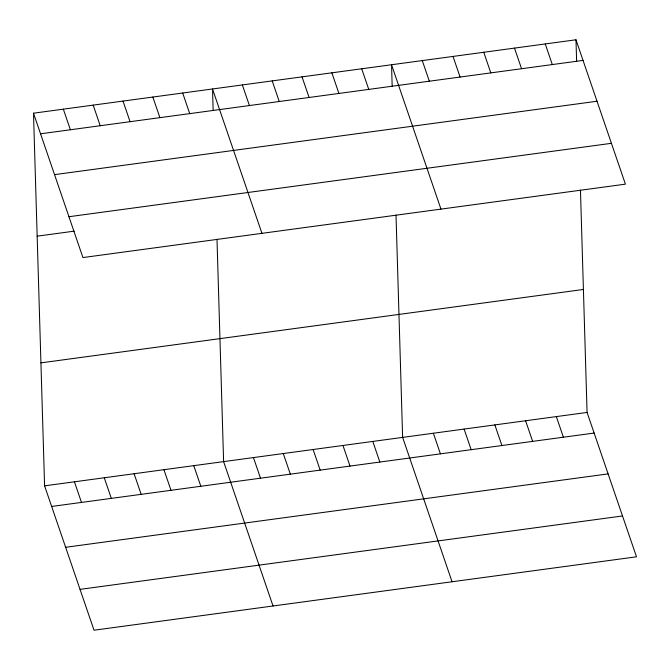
<?xml version="1.0" encoding="UTF-8"?>
<svg xmlns="http://www.w3.org/2000/svg" width="670" height="670" viewBox="0 0 670 670"><rect width="100%" height="100%" fill="white"/><g stroke="black" fill="none" stroke-linecap="round" stroke-linejoin="round"><path stroke-width="1" d="M33.5 113.197L575.982 39.79L625.412 184.158L82.929 257.565L33.5 113.197L44.589 485.842L94.018 630.21L636.5 556.803L587.071 412.435L580.455 190.129M40.56 133.807L583.042 60.409M54.538 174.644L597.02 101.245M68.943 216.72L611.425 143.321M37.16 236.167L74.194 231.158M40.929 362.864L583.411 289.465M44.589 485.842L587.071 412.435M51.649 506.453L594.131 433.055M65.627 547.289L608.109 473.891M80.032 589.365L622.514 515.967M545.246 43.952L552.298 64.563M514.501 48.114L521.562 68.725M483.757 52.268L490.817 72.888M453.02 56.431L460.081 77.042M556.335 416.598L563.386 437.208M422.276 60.593L429.336 81.204M525.59 420.76L532.65 441.371M440.969 209.115L391.54 64.747L392.176 86.271M494.854 424.914L501.905 445.533M361.7 68.784L368.76 89.403M464.109 429.076L471.169 449.687M331.868 72.821L338.92 93.44M433.364 433.23L440.425 453.85M302.028 76.857L309.088 97.477M452.057 581.761L402.628 437.393L396.012 215.087M272.196 80.894L279.248 101.513M372.788 441.43L379.848 462.049M242.356 84.939L249.416 105.55M342.956 445.466L350.016 466.086M261.945 233.336L212.516 88.976L213.161 110.491M313.116 449.503L320.176 470.122M182.684 93.013L189.744 113.624M283.284 453.54L290.336 474.159M152.844 97.049L159.904 117.66M253.444 457.577L260.504 478.196M123.012 101.086L130.064 121.697M273.033 605.981L223.613 461.613L216.996 239.316M93.172 105.123L100.232 125.734M193.772 465.65L200.833 486.269M63.34 109.16L70.392 129.771M163.932 469.687L170.992 490.306M134.101 473.732L141.161 494.343M104.26 477.769L111.32 498.38M74.429 481.805L81.48 502.416M575.982 39.79L576.627 61.313"/></g></svg>
